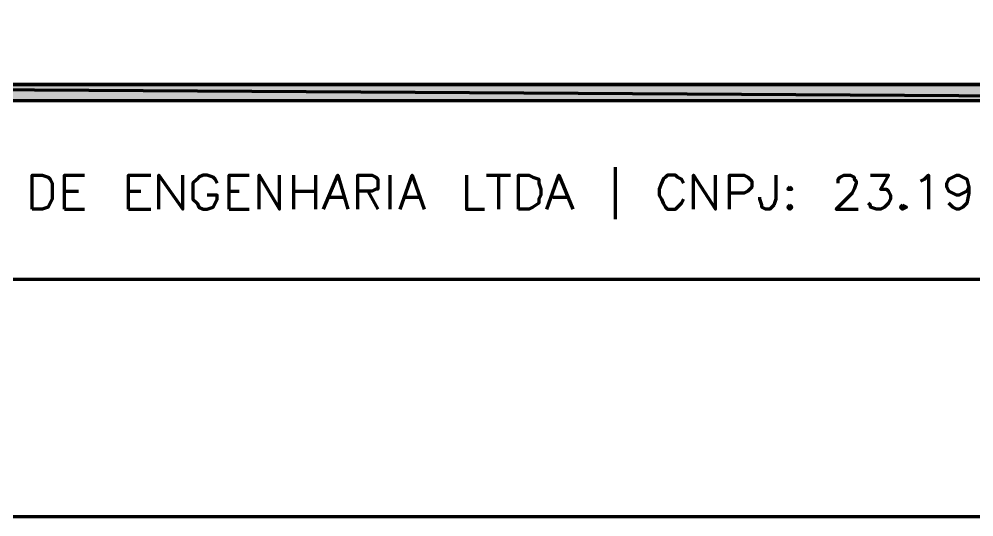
# Model space of a CAD drawing. Header units: inches. Extents: x 1 to 529, y -1 to 335.
# Drawn here: x 405.37 to 437.03, y 0 to 16.51 of the extents above; entities that cross this region are included whole.
import ezdxf

# ---------------------------------------------------------------- set-up
doc = ezdxf.new("R2010")
doc.units = ezdxf.units.IN
doc.layers.add('H', color=7, linetype='CONTINUOUS', lineweight=100)
doc.layers.add('P', color=250, linetype='CONTINUOUS', lineweight=100)

msp = doc.modelspace()

# ---------------------------------------------------------------- hatches: boundary and pattern name
at = {"layer": 'H', "linetype": 'CONTINUOUS'}
msp.add_hatch(color=0, dxfattribs=at).paths.add_polyline_path([(377, 14.333), (465.4, 13.8), (465.4, 14.333), (377, 14.333), (465.4, 13.8), (377, 13.8)])

# ---------------------------------------------------------------- linework, layer by layer
at = {"layer": 'P', "color": 252, "linetype": 'CONTINUOUS'}
for points in [[(1.2, 334.867), (474.8, 334.867), (474.8, 0), (1.2, 0), (1.2, 334.867)], [(18.067, 327), (466.933, 327), (466.933, 7.867), (18.067, 7.867), (18.067, 327)]]:
    msp.add_lwpolyline(points, dxfattribs=at)
at = {"layer": 'P', "color": 0, "linetype": 'CONTINUOUS'}
for points in [[(465.4, 14.333), (377, 14.333), (465.4, 13.8), (465.4, 14.333)], [(377, 14.333), (465.4, 13.8), (377, 13.8), (377, 14.333)], [(377, 13.8), (377, 14.333), (465.4, 14.333), (465.4, 13.8), (383.867, 13.8), (377, 13.8)], [(425.133, 11.6), (425.133, 9.867)], [(405.8, 10.2), (405.8, 11.333), (406.133, 11.333), (406.333, 11.267), (406.4, 11.2), (406.467, 11.067), (406.467, 10.867), (406.467, 10.667), (406.467, 10.533), (406.4, 10.4), (406.333, 10.267), (406.133, 10.2), (405.8, 10.2)], [(406.867, 10.2), (406.867, 11.333), (407.533, 11.333)], [(409, 10.2), (409, 11.333), (409.733, 11.333)], [(410, 10.2), (410, 11.333), (410.8, 10.2), (410.8, 11.333)], [(411.933, 11.067), (411.867, 11.2), (411.8, 11.267), (411.6, 11.333), (411.467, 11.333), (411.333, 11.267), (411.267, 11.2), (411.133, 11.067), (411.133, 10.867), (411.133, 10.667), (411.133, 10.533), (411.267, 10.4), (411.333, 10.267), (411.467, 10.2), (411.6, 10.2), (411.8, 10.267), (411.867, 10.4), (411.933, 10.533), (411.933, 10.667), (411.6, 10.667)], [(412.333, 10.2), (412.333, 11.333), (413, 11.333)], [(413.333, 10.2), (413.333, 11.333), (414, 10.2), (414, 11.333)], [(414.467, 11.333), (414.467, 10.2)], [(415.2, 11.333), (415.2, 10.2)], [(415.467, 10.2), (415.933, 11.333), (416.267, 10.2)], [(416.6, 10.2), (416.6, 11.333), (417.067, 11.333), (417.2, 11.267), (417.267, 11.2), (417.267, 11.133), (417.267, 11.067), (417.267, 10.867), (417.2, 10.867), (417.067, 10.8), (416.6, 10.8)], [(417.667, 11.333), (417.667, 10.2)], [(418, 10.2), (418.4, 11.333), (418.8, 10.2)], [(420.2, 11.333), (420.2, 10.2), (420.8, 10.2)], [(420.867, 11.333), (421.667, 11.333)], [(421.267, 11.333), (421.267, 10.2)], [(421.933, 10.2), (421.933, 11.333), (422.267, 11.333), (422.4, 11.267), (422.6, 11.2), (422.6, 11.067), (422.667, 10.867), (422.667, 10.667), (422.6, 10.533), (422.6, 10.4), (422.4, 10.267), (422.267, 10.2), (421.933, 10.2)], [(422.867, 10.2), (423.267, 11.333), (423.733, 10.2)], [(427.4, 11.067), (427.333, 11.2), (427.2, 11.267), (427.133, 11.333), (426.867, 11.333), (426.8, 11.267), (426.733, 11.2), (426.667, 11.067), (426.6, 10.867), (426.6, 10.667), (426.667, 10.533), (426.733, 10.4), (426.8, 10.267), (426.867, 10.2), (427.133, 10.2), (427.2, 10.267), (427.333, 10.4), (427.4, 10.533)], [(427.733, 10.2), (427.733, 11.333), (428.467, 10.2), (428.467, 11.333)], [(428.933, 10.2), (428.933, 11.333), (429.4, 11.333), (429.533, 11.267), (429.6, 11.2), (429.667, 11.133), (429.667, 10.933), (429.6, 10.867), (429.533, 10.8), (429.4, 10.733), (428.933, 10.733)], [(430.467, 11.333), (430.467, 10.533), (430.4, 10.333), (430.333, 10.267), (430.267, 10.2), (430.133, 10.2), (430, 10.267), (430, 10.333), (429.933, 10.533), (429.933, 10.6)], [(432.533, 11.067), (432.533, 11.133), (432.533, 11.2), (432.6, 11.267), (432.733, 11.333), (432.933, 11.333), (433.067, 11.267), (433.067, 11.2), (433.133, 11.133), (433.133, 11.067), (433.067, 10.867), (433, 10.733), (432.467, 10.2), (433.2, 10.2)], [(433.6, 11.333), (434.2, 11.333), (433.933, 10.867), (434.067, 10.867), (434.133, 10.867), (434.2, 10.8), (434.267, 10.667), (434.267, 10.533), (434.2, 10.4), (434.067, 10.267), (433.933, 10.2), (433.8, 10.2), (433.6, 10.267), (433.6, 10.333), (433.533, 10.4)], [(435.267, 11.133), (435.4, 11.2), (435.533, 11.333), (435.533, 10.2)], [(436.867, 10.933), (436.8, 10.8), (436.667, 10.733), (436.533, 10.667), (436.467, 10.667), (436.333, 10.733), (436.2, 10.8), (436.133, 10.933), (436.133, 11.067), (436.2, 11.2), (436.333, 11.267), (436.467, 11.333), (436.533, 11.333), (436.667, 11.267), (436.8, 11.2), (436.867, 10.933), (436.867, 10.733), (436.8, 10.4), (436.667, 10.267), (436.533, 10.2), (436.467, 10.2), (436.333, 10.267), (436.2, 10.4)], [(406.867, 10.8), (407.333, 10.8)], [(409, 10.8), (409.4, 10.8)], [(412.333, 10.8), (412.667, 10.8)], [(414.467, 10.8), (415.2, 10.8)], [(416.933, 10.8), (417.267, 10.2)], [(430.933, 10.933), (430.867, 10.867), (430.933, 10.867), (431, 10.867), (430.933, 10.933)], [(415.6, 10.6), (416.133, 10.6)], [(418.133, 10.6), (418.667, 10.6)], [(423.067, 10.6), (423.6, 10.6)], [(406.867, 10.2), (407.533, 10.2)], [(409, 10.2), (409.733, 10.2)], [(412.333, 10.2), (413, 10.2)], [(430.933, 10.333), (430.867, 10.267), (430.933, 10.2), (431, 10.267), (430.933, 10.333)], [(434.667, 10.333), (434.6, 10.267), (434.667, 10.2), (434.8, 10.267), (434.667, 10.333)]]:
    msp.add_lwpolyline(points, dxfattribs=at)

doc.saveas('drawing.dxf')
